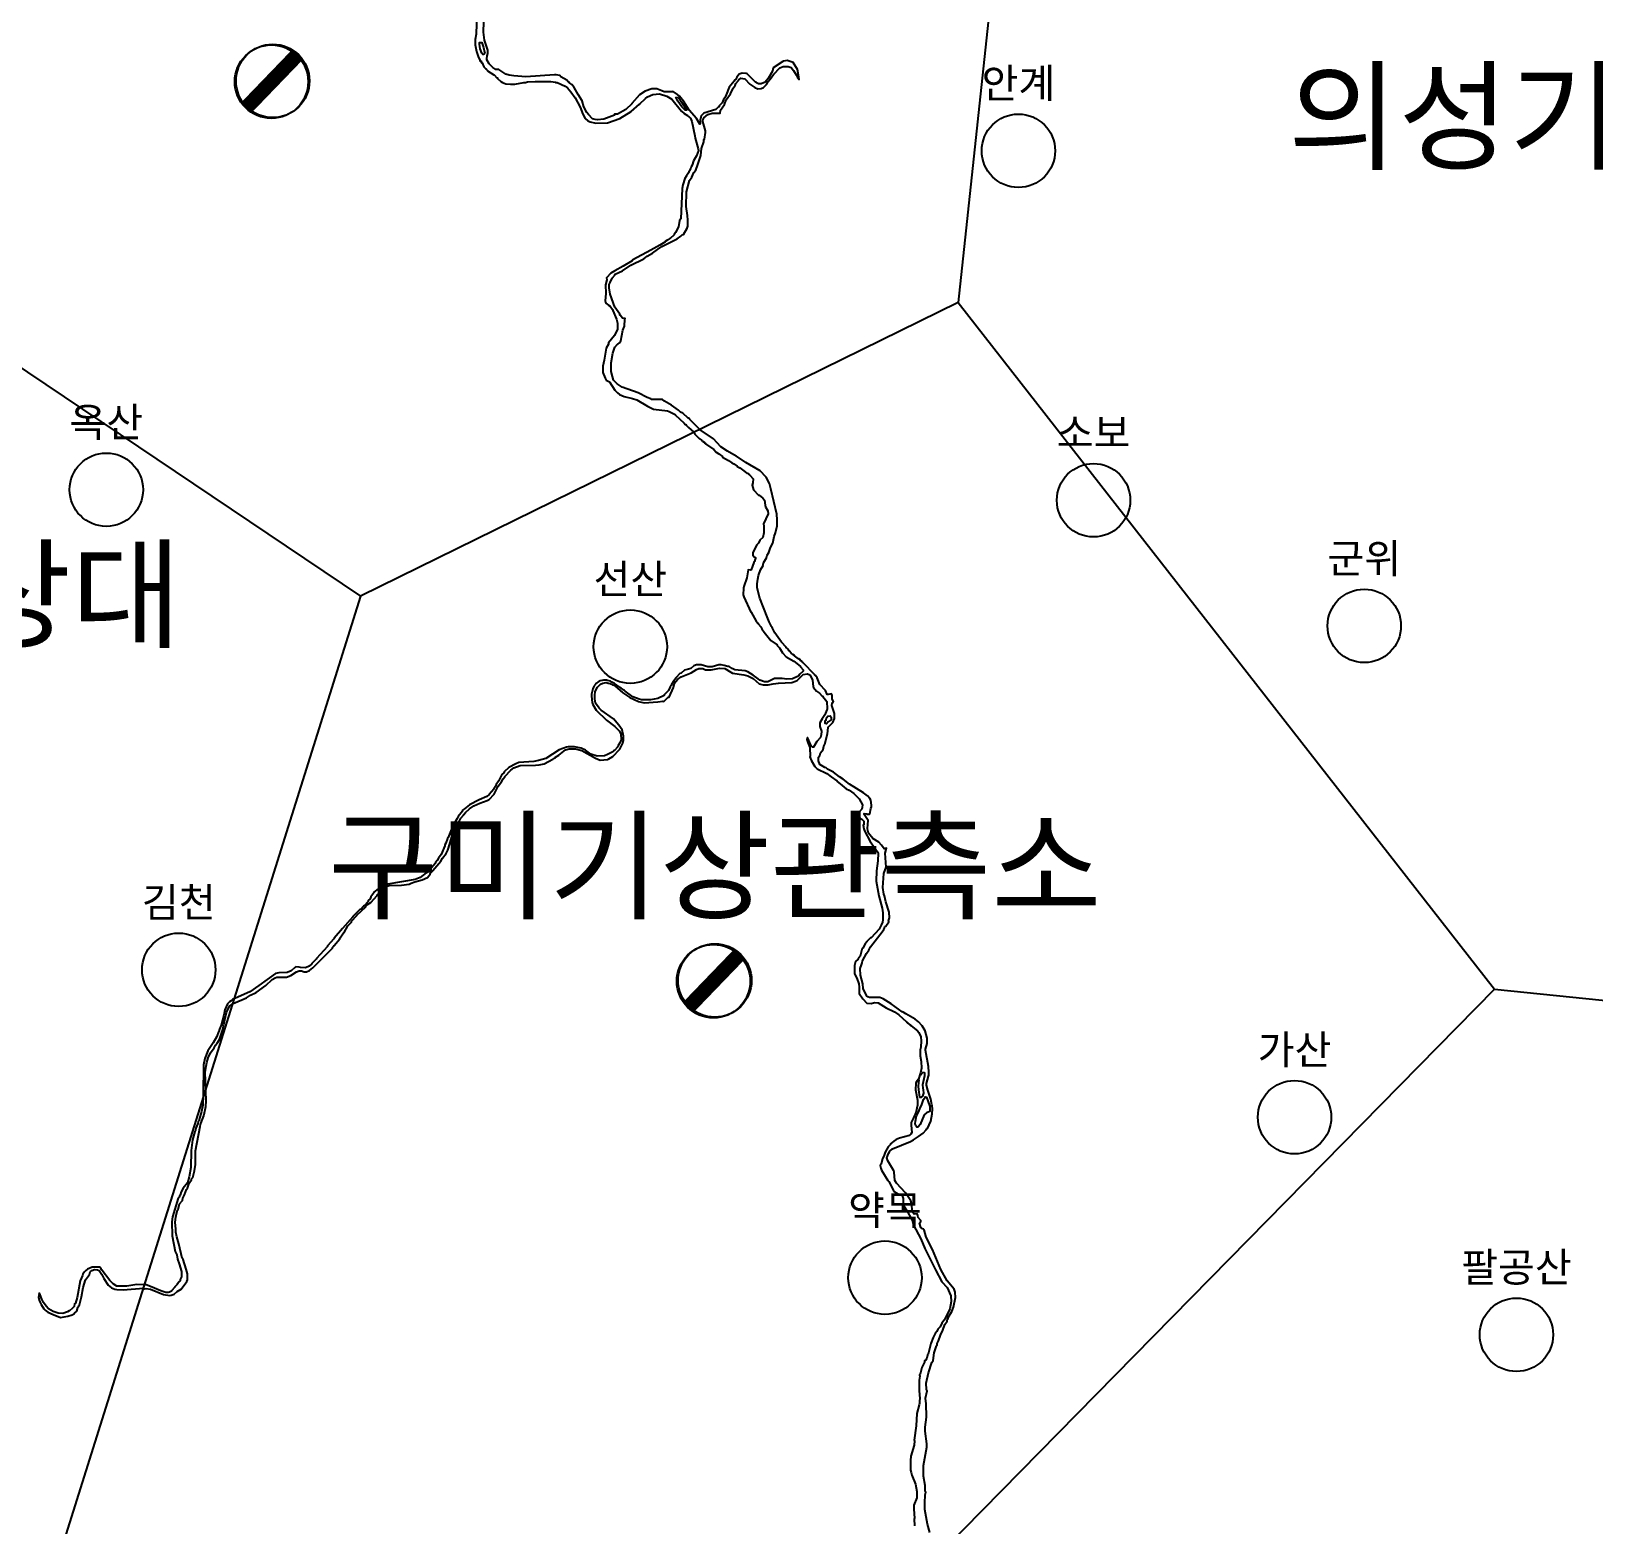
# Model space of a CAD drawing. Header units: millimetres. Extents: x -19392 to 580976, y -49129 to 736091.
# Drawn here: x 295322 to 348529, y 274821 to 325689 of the extents above; entities that cross this region are included whole.
import ezdxf
from ezdxf.enums import TextEntityAlignment as Align

# ---------------------------------------------------------------- set-up
doc = ezdxf.new("R2010")
doc.units = ezdxf.units.MM
for name, color, linetype in [('AWS', 4, 'Continuous'), ('AWS명', 2, 'Continuous'), ('EL', 2, 'Continuous'), ('MAIN-RIVER', 5, 'Continuous'), ('Point', 1, 'Continuous'), ('관측소명', 3, 'Continuous'), ('기상청', 1, 'Continuous'), ('티센', 6, 'Continuous')]:
    doc.layers.add(name, color=color, linetype=linetype)
doc.styles.get("Standard").update_dxf_attribs({"font": ''})
doc.styles.get('Standard').set_extended_font_data('Gulim')

# ---------------------------------------------------------------- blocks, each defined once
blk = doc.blocks.new('관측소(기상청)')
at = {"layer": '기상청', "const_width": 500}
blk.add_lwpolyline([(821, 874), (-914, -926)], dxfattribs=at)
at = {"layer": '기상청'}
blk.add_circle((-46, -26), 1250, dxfattribs=at)

msp = doc.modelspace()

# ---------------------------------------------------------------- linework, layer by layer
at = {"layer": 'AWS'}
for centre in [(328937, 321617), (297878, 310074), (331495, 309714), (340715, 305435), (315723, 304728), (300344, 293722), (338340, 288702), (324393, 283236), (345897, 281293)]:
    msp.add_circle(centre, 1250, dxfattribs=at)
at = {"layer": 'MAIN-RIVER'}
msp.add_line((317270, 323440), (317360, 323430), dxfattribs=at)
at = {"layer": 'MAIN-RIVER', "color": 5}
for points in [[(310500, 326290), (310470, 325590), (310440, 325410), (310440, 325230), (310480, 325000), (310550, 324800), (310610, 324690), (310600, 324680), (310640, 324670), (310650, 324650), (310640, 324630), (310660, 324620), (310670, 324600), (310680, 324610), (310730, 324480), (310790, 324420), (310810, 324410), (310810, 324400), (310860, 324350), (310860, 324350), (310860, 324340), (311070, 324200), (311080, 324200), (311180, 324100), (311200, 324100), (311200, 324080), (311310, 323980), (311370, 323940), (311480, 323900), (311640, 323890), (311790, 323890), (312100, 323940), (312150, 323940), (312220, 323970), (312480, 323980), (313010, 323980), (313170, 323950), (313170, 323940), (313230, 323940), (313500, 323820), (313580, 323760), (313700, 323630), (313840, 323420), (314010, 323100), (314100, 322870), (314180, 322720), (314270, 322640), (314350, 322600), (314550, 322560), (314950, 322570), (315370, 322720), (315370, 322720), (315750, 322950), (316030, 323200), (316050, 323200), (316050, 323220), (316240, 323400), (316310, 323450), (316490, 323540), (316710, 323560), (316960, 323480), (317130, 323380), (317460, 322970), (317550, 322890), (317670, 322820), (317700, 322790), (317710, 322790), (317770, 322730), (317820, 322610), (317920, 322130), (317930, 322050), (318030, 321680), (318040, 321630), (317980, 321450), (317870, 321270), (317830, 321130), (317790, 321070), (317780, 321030), (317740, 320950), (317730, 320930), (317700, 320870), (317640, 320770), (317580, 320670), (317580, 320670), (317510, 320460), (317490, 320330), (317440, 319300), (317400, 319240), (317360, 319030), (317260, 318840), (317210, 318770), (317210, 318760), (317080, 318630), (317070, 318630), (317000, 318580), (316910, 318530), (316900, 318510), (316730, 318400), (316420, 318230), (315810, 317900), (315780, 317870), (315480, 317690), (315190, 317530), (315060, 317450), (314910, 317290), (314920, 317220), (314880, 317050), (314890, 316760), (314870, 316510), (314880, 316460), (314890, 316430), (314980, 316360), (315040, 316330), (315120, 316210), (315130, 316180), (315130, 316180), (315250, 315880), (315280, 315750), (315290, 315620), (315280, 315540), (315180, 315330), (314980, 315080), (314980, 315030), (314900, 314890), (314830, 314490), (314790, 314280), (314790, 314070), (314860, 313870), (314900, 313810), (315010, 313750), (315200, 313470), (315290, 313370), (315350, 313320), (315510, 313250), (315800, 313180), (315940, 313140), (316310, 312920), (316510, 312820), (316990, 312760), (317050, 312740), (317250, 312630), (317250, 312620), (317560, 312340), (317590, 312300), (317610, 312300), (317620, 312270), (317700, 312190), (317700, 312190), (317880, 312030), (317920, 311970), (318070, 311820), (318080, 311820), (318100, 311790), (318130, 311770), (318150, 311770), (318180, 311730), (318240, 311690), (318250, 311670), (318280, 311660), (318280, 311640), (318560, 311440), (318650, 311350), (318740, 311300), (318860, 311200), (318860, 311180), (319060, 311070), (319180, 310990), (319250, 310960), (319360, 310880), (319360, 310860), (319450, 310820), (319630, 310680), (319660, 310670), (319690, 310640), (319710, 310640), (319750, 310620), (319760, 310590), (319790, 310570), (319900, 310440), (319900, 310440), (319890, 310310), (319870, 310230), (319890, 310150), (319920, 310070), (320090, 309890), (320110, 309890), (320230, 309790), (320290, 309720), (320310, 309550), (320320, 309490), (320400, 309360), (320420, 309250), (320260, 308910), (320270, 308830), (320270, 308610), (320230, 308450), (320130, 308350), (320090, 308250), (320030, 308200), (319890, 307940), (319890, 307840), (319940, 307790), (319990, 307770), (319990, 307730), (319970, 307710), (319950, 307630), (319930, 307600), (319840, 307350), (319830, 307330), (319740, 307350), (319730, 307340), (319730, 307340), (319690, 307070), (319590, 306780), (319580, 306720), (319570, 306490), (319590, 306420), (319830, 305900), (319840, 305900), (320010, 305600), (320060, 305530), (320080, 305530), (320080, 305510), (320170, 305400), (320200, 305340), (320280, 305220), (320510, 304940), (320720, 304790), (320720, 304770), (320800, 304690), (320900, 304520), (321030, 304380), (321290, 304230), (321500, 304060), (321510, 304060), (321520, 304040), (321610, 303940), (321610, 303890), (321480, 303780), (321470, 303780), (321460, 303750), (321410, 303710), (321250, 303630), (321250, 303630), (321050, 303620), (320890, 303640), (320630, 303640), (320400, 303530), (320290, 303530), (320130, 303590), (320070, 303630), (319900, 303760), (319720, 303870), (319630, 303900), (319280, 303940), (319190, 303980), (319090, 304050), (319040, 304050), (318920, 304090), (318820, 304110), (318740, 304110), (318510, 304040), (318360, 304040), (318130, 304110), (317980, 304110), (317890, 304080), (317780, 303990), (317700, 303960), (317570, 303930), (317450, 303830), (317410, 303810), (317280, 303680), (317280, 303670), (317200, 303570), (317120, 303440), (317120, 303440), (317110, 303400), (317080, 303360), (317020, 303240), (316880, 303090), (316880, 303070), (316660, 302960), (316410, 302920), (316100, 302920), (316020, 302940), (315810, 303020), (315550, 303210), (315520, 303240), (315450, 303270), (315450, 303280), (315410, 303310), (315370, 303340), (315330, 303370), (315300, 303390), (315260, 303420), (315220, 303450), (315180, 303470), (315140, 303500), (315090, 303520), (315050, 303550), (315000, 303560), (314950, 303580), (314910, 303590), (314860, 303590), (314810, 303590), (314760, 303580), (314750, 303580), (314750, 303580), (314700, 303570), (314660, 303550), (314610, 303520), (314580, 303490), (314560, 303470), (314520, 303430), (314490, 303390), (314470, 303350), (314440, 303290), (314400, 303110), (314400, 303040), (314420, 302830), (314450, 302760), (314560, 302560), (314910, 302230), (315200, 302010), (315340, 301860), (315400, 301760), (315410, 301560), (315370, 301450), (315310, 301360), (315310, 301340), (315280, 301310), (315280, 301300), (315180, 301190), (315160, 301190), (315160, 301180), (315130, 301150), (314950, 301050), (314840, 301010), (314590, 301000), (314590, 301000), (314380, 301070), (314200, 301200), (314050, 301270), (313820, 301320), (313610, 301320), (313550, 301310), (313300, 301220), (312850, 300920), (312590, 300850), (312440, 300820), (311920, 300780), (311820, 300740), (311580, 300610), (311430, 300470), (311420, 300430), (311350, 300370), (311230, 300150), (311150, 300030), (311120, 299950), (311070, 299890), (311070, 299880), (310910, 299690), (310840, 299630), (310580, 299510), (310250, 299340), (310070, 299210), (310010, 299160), (310010, 299130), (309860, 298940), (309830, 298870), (309680, 298630), (309680, 298630), (309520, 298230), (309500, 298200), (309440, 298040), (309410, 297980), (309400, 297940), (309280, 297650), (309190, 297530), (309150, 297450), (309090, 297380), (309090, 297350), (308810, 297040), (308770, 297030), (308560, 296870), (308390, 296800), (307460, 296640), (307260, 296550), (307130, 296480), (306990, 296370), (306990, 296340), (306880, 296210), (306860, 296140), (306800, 296080), (306800, 296050), (306660, 295900), (306640, 295890), (306630, 295870), (306560, 295790), (306510, 295780), (306270, 295540), (306270, 295530), (305920, 295130), (305920, 295130), (305640, 294800), (305630, 294780), (305410, 294540), (305410, 294520), (305030, 294110), (305020, 294090), (304880, 293940), (304880, 293930), (304790, 293850), (304660, 293790), (304490, 293800), (304440, 293810), (304330, 293820), (304300, 293800), (304170, 293690), (304040, 293630), (303750, 293620), (303640, 293600), (303070, 293190), (302770, 292970), (302180, 292710), (302130, 292660), (302070, 292630), (302020, 292580), (302000, 292560), (301910, 292360), (301880, 292180), (301790, 291840), (301730, 291700), (301710, 291620), (301700, 291610), (301700, 291610), (301640, 291450), (301520, 291230), (301340, 290960), (301230, 290700), (301190, 290490), (301180, 289450), (301160, 289110), (301120, 288900), (301040, 288620), (301040, 288590), (301010, 288560), (301000, 288490), (300930, 288330), (300910, 288260), (300890, 288220), (300810, 287930), (300770, 287570), (300760, 286990), (300700, 286670), (300640, 286470), (300500, 286280), (300430, 286160), (300390, 286050), (300370, 286010), (300360, 285980), (300330, 285950), (300130, 285310), (300110, 285140), (300120, 284660), (300220, 284130), (300280, 284020), (300280, 284020), (300300, 283870), (300360, 283710), (300440, 283450), (300440, 283260), (300390, 283170), (300390, 283130), (300360, 283110), (300360, 283090), (300290, 283020), (300290, 283000), (300210, 282920), (300210, 282910), (300100, 282790), (300100, 282780), (300030, 282740), (299990, 282730), (299910, 282730), (299730, 282790), (299380, 282940), (299230, 282990), (298920, 283000), (298580, 282950), (298240, 282950), (298110, 283030), (298000, 283140), (297740, 283480), (297740, 283490), (297710, 283500), (297700, 283540), (297660, 283600), (297400, 283600), (297400, 283600), (297240, 283530), (297180, 283480), (297140, 283430), (297080, 283360), (297070, 283310), (297030, 283230), (296990, 283130), (296880, 282560), (296830, 282370), (296800, 282350), (296780, 282260), (296730, 282200), (296630, 282110), (296610, 282110), (296560, 282070), (296400, 282020), (296240, 282030), (296070, 282080), (295910, 282180), (295830, 282270), (295740, 282390), (295680, 282500), (295630, 282650), (295590, 282710), (295580, 282640), (295570, 282570), (295590, 282470), (295610, 282410), (295660, 282320), (295750, 282180), (295800, 282130), (295800, 282130), (295890, 282060), (296070, 281980), (296320, 281880), (296570, 281920), (296720, 281970), (296800, 282020), (296800, 282030), (296870, 282100), (296910, 282220), (296930, 282240), (296940, 282280), (296960, 282310), (297030, 282580), (297090, 282900), (297170, 283160), (297300, 283340), (297330, 283430), (297380, 283480), (297480, 283510), (297580, 283500), (297630, 283480), (297720, 283350), (297790, 283210), (297940, 282980), (298050, 282890), (298170, 282840), (298240, 282830), (298460, 282820), (298590, 282830), (299010, 282870), (299110, 282880), (299110, 282880), (299190, 282860), (299230, 282870), (299380, 282840), (299820, 282660), (300040, 282630), (300090, 282640), (300190, 282670), (300290, 282770), (300430, 282850), (300620, 283110), (300640, 283160), (300640, 283370), (300600, 283530), (300490, 283850), (300460, 283900), (300350, 284390), (300280, 284630), (300250, 284790), (300240, 284890), (300220, 285130), (300240, 285300), (300260, 285350), (300300, 285550), (300320, 285560), (300370, 285750), (300470, 285860), (300480, 285940), (300540, 286060), (300610, 286240), (300640, 286280), (300700, 286450), (300700, 286450), (300780, 286570), (300780, 286600), (300820, 286650), (300880, 286870), (300910, 287090), (300920, 287560), (301070, 288390), (301090, 288450), (301130, 288580), (301200, 288750), (301200, 288780), (301210, 288790), (301270, 289070), (301280, 289260), (301250, 290250), (301300, 290560), (301350, 290720), (301430, 290900), (301550, 291070), (301600, 291150), (301650, 291220), (301730, 291350), (301850, 291690), (301880, 291870), (301890, 291900), (301910, 292020), (301970, 292270), (302070, 292480), (302200, 292580), (302650, 292770), (302790, 292860), (302790, 292860), (302980, 292950), (303310, 293190), (303530, 293390), (303630, 293450), (303690, 293470), (304010, 293470), (304160, 293530), (304360, 293650), (304440, 293690), (304520, 293690), (304620, 293650), (304700, 293650), (304800, 293700), (304910, 293790), (305580, 294460), (305580, 294480), (305620, 294520), (305620, 294530), (305630, 294530), (305640, 294550), (305830, 294780), (305840, 294810), (305950, 294980), (305980, 294990), (306100, 295220), (306230, 295350), (306230, 295380), (306410, 295570), (306410, 295580), (306710, 295870), (306720, 295910), (306720, 295910), (306880, 296020), (307100, 296250), (307100, 296280), (307190, 296370), (307230, 296430), (307310, 296520), (307510, 296590), (307930, 296600), (308190, 296640), (308260, 296670), (308380, 296720), (308630, 296790), (308810, 296870), (308910, 296980), (308910, 297000), (309000, 297090), (309000, 297110), (309270, 297420), (309330, 297530), (309450, 297680), (309510, 297800), (309530, 297870), (309640, 298250), (309690, 298390), (309690, 298410), (309840, 298730), (309900, 298800), (309950, 298890), (310040, 298990), (310040, 299000), (310110, 299080), (310110, 299080), (310240, 299210), (310390, 299310), (310600, 299400), (310850, 299490), (310920, 299520), (311080, 299700), (311220, 299980), (311330, 300130), (311390, 300230), (311450, 300300), (311450, 300310), (311650, 300520), (311750, 300600), (311970, 300680), (312490, 300690), (312620, 300700), (312790, 300740), (313080, 300900), (313110, 300920), (313160, 300940), (313170, 300970), (313290, 301030), (313520, 301210), (313640, 301250), (313860, 301250), (314070, 301190), (314540, 300930), (314690, 300860), (314940, 300880), (314990, 300910), (315130, 300990), (315130, 300990), (315370, 301240), (315470, 301440), (315490, 301540), (315490, 301680), (315440, 301890), (315330, 302060), (315150, 302270), (314730, 302570), (314660, 302630), (314540, 302800), (314510, 302950), (314510, 303070), (314530, 303200), (314600, 303350), (314710, 303450), (314790, 303490), (314900, 303510), (314970, 303490), (314980, 303490), (315030, 303470), (315080, 303450), (315120, 303430), (315160, 303420), (315200, 303390), (315470, 303160), (315540, 303110), (315710, 303000), (316000, 302860), (316190, 302820), (316660, 302850), (316830, 302870), (316830, 302870), (316860, 302860), (317010, 303010), (317040, 303010), (317190, 303340), (317230, 303490), (317330, 303610), (317450, 303700), (317790, 303840), (317890, 303890), (317980, 303950), (318060, 303980), (318190, 303980), (318280, 303940), (318470, 303940), (318760, 304000), (318940, 303990), (319140, 303860), (319200, 303830), (319590, 303770), (319720, 303740), (319900, 303640), (320110, 303460), (320240, 303430), (320420, 303430), (320590, 303460), (320770, 303490), (321220, 303510), (321350, 303550), (321400, 303580), (321610, 303780), (321750, 303800), (321750, 303800), (321830, 303770), (321930, 303600), (321950, 303360), (321960, 303340), (322060, 303210), (322160, 303150), (322260, 303040), (322280, 303040), (322280, 303030), (322410, 302860), (322430, 302610), (322420, 302590), (322410, 302580), (322350, 302410), (322250, 302270), (322170, 302130), (322180, 302010), (322230, 301850), (322220, 301720), (322200, 301640), (322070, 301500), (321960, 301300), (321930, 301300), (321880, 301350), (321760, 301630), (321730, 301570), (321770, 301460), (321840, 301290), (321850, 300990), (321840, 300980), (321890, 300840), (321890, 300840), (322000, 300650), (322080, 300570), (322410, 300410), (322560, 300290), (322750, 300160), (322760, 300140), (322870, 300060), (323070, 299890), (323170, 299840), (323330, 299730), (323510, 299550), (323630, 299340), (323620, 299250), (323600, 299190), (323490, 299070), (323490, 298990), (323540, 298890), (323600, 298850), (323670, 298780), (323670, 298660), (323650, 298650), (323670, 298520), (323700, 298450), (323890, 298090), (324140, 297740), (324160, 297690), (324150, 297430), (324100, 297090), (324090, 296740), (324180, 296240), (324300, 295820), (324300, 295820), (324320, 295660), (324320, 295420), (324310, 295350), (324260, 295240), (324190, 295110), (323920, 294810), (323900, 294810), (323780, 294690), (323780, 294670), (323720, 294610), (323640, 294460), (323600, 294410), (323550, 294190), (323480, 294100), (323480, 294090), (323390, 294000), (323350, 293870), (323350, 293670), (323350, 293590), (323430, 293440), (323500, 293240), (323510, 293130), (323520, 292920), (323640, 292730), (323780, 292590), (323920, 292580), (324040, 292610), (324160, 292600), (324430, 292430), (324720, 292290), (324870, 292190), (324870, 292190), (325130, 291950), (325150, 291940), (325170, 291910), (325240, 291850), (325260, 291850), (325280, 291810), (325500, 291640), (325550, 291590), (325620, 291440), (325630, 291300), (325620, 291090), (325590, 291000), (325590, 290790), (325630, 290600), (325640, 290370), (325600, 290210), (325530, 290000), (325450, 289890), (325440, 289860), (325430, 289630), (325500, 289280), (325500, 289110), (325440, 288850), (325430, 288840), (325420, 288800), (325380, 288710), (325370, 288680), (325290, 288520), (325280, 288430), (325300, 288310), (325310, 288180), (325310, 288180), (325270, 288120), (325230, 288080), (324890, 287990), (324770, 287940), (324700, 287890), (324580, 287790), (324580, 287770), (324500, 287690), (324400, 287510), (324350, 287370), (324310, 287300), (324260, 287100), (324230, 287060), (324250, 286970), (324280, 286900), (324490, 286550), (324520, 286510), (324680, 286210), (324720, 286160), (324830, 286090), (324970, 286050), (324980, 286030), (325010, 285930), (325010, 285720), (325130, 285540), (325320, 285190), (325370, 285020), (325620, 284560), (325750, 284230), (326110, 283500), (326330, 283100), (326330, 283100), (326510, 282900), (326640, 282620), (326650, 282430), (326600, 282180), (326480, 281910), (326430, 281840), (326410, 281790), (326330, 281690), (326270, 281560), (326190, 281480), (326160, 281400), (326100, 281340), (326050, 281220), (326030, 281200), (325950, 281000), (325860, 280630), (325840, 280600), (325820, 280500), (325770, 280420), (325740, 280400), (325740, 280360), (325650, 280180), (325590, 279950), (325570, 279920), (325580, 279880), (325560, 279740), (325560, 279380), (325579, 279120), (325574, 279046), (325564, 278959), (325558, 278903), (325475, 278608), (325451, 278188), (325390, 277697), (325396, 277682), (325392, 277531), (325273, 277161), (325257, 277008), (325267, 276680), (325281, 276605), (325308, 276506), (325432, 276201), (325479, 275951), (325476, 275738), (325371, 275486), (325381, 275407), (325376, 275357), (325397, 275045), (325391, 275027), (325403, 274788)], [(325921, 274557), (325845, 274845), (325751, 275344), (325751, 275344), (325745, 275563), (325763, 275838), (325782, 275927), (325763, 275976), (325757, 276163), (325709, 276474), (325703, 276836), (325824, 277469), (325823, 277575), (325760, 278012), (325758, 278149), (325803, 278488), (325795, 278956), (325795, 278956), (325795, 278956), (325781, 279035), (325781, 279035), (325770, 279132), (325830, 279380), (325810, 279430), (325800, 279640), (325870, 279990), (325990, 280350), (326030, 280420), (326070, 280680), (326150, 280920), (326170, 280940), (326170, 281000), (326220, 281080), (326280, 281280), (326360, 281450), (326430, 281640), (326510, 281760), (326520, 281830), (326540, 281840), (326550, 281880), (326670, 282080), (326730, 282230), (326800, 282560), (326780, 282740), (326750, 282840), (326510, 283130), (326290, 283510), (326010, 284200), (325800, 284620), (325730, 284870), (325710, 284890), (325640, 284910), (325640, 284910), (325610, 284950), (325570, 285090), (325620, 285150), (325620, 285180), (325520, 285290), (325510, 285350), (325490, 285410), (325390, 285400), (325350, 285440), (325320, 285530), (325310, 285730), (325270, 285850), (325090, 286130), (324790, 286450), (324730, 286550), (324710, 286830), (324700, 286870), (324490, 287220), (324460, 287320), (324510, 287470), (324550, 287520), (324560, 287540), (324650, 287620), (325260, 287870), (325360, 287930), (325530, 288040), (325690, 288160), (325800, 288270), (325800, 288280), (325840, 288320), (325960, 288570), (325960, 288570), (326000, 288820), (326010, 288990), (326000, 289090), (325990, 289120), (325950, 289320), (325850, 289620), (325810, 289790), (325810, 289850), (325870, 290100), (325890, 290130), (325890, 290240), (325880, 290430), (325770, 290980), (325770, 291020), (325830, 291210), (325830, 291390), (325760, 291640), (325660, 291810), (325540, 291950), (325420, 292040), (325100, 292220), (325010, 292280), (324980, 292290), (324600, 292560), (324330, 292730), (324220, 292780), (323870, 292780), (323810, 292800), (323780, 292830), (323650, 293090), (323640, 293250), (323640, 293250), (323560, 293540), (323550, 293770), (323590, 293890), (323620, 293960), (323630, 294030), (323760, 294280), (323840, 294390), (323900, 294510), (324300, 295020), (324350, 295100), (324350, 295120), (324380, 295150), (324390, 295200), (324420, 295210), (324530, 295360), (324530, 295370), (324510, 295390), (324550, 295490), (324540, 295690), (324420, 296040), (324380, 296240), (324360, 296300), (324320, 296530), (324350, 297000), (324430, 297220), (324400, 297700), (324450, 297860), (324370, 297840), (324280, 297970), (324180, 298070), (323980, 298200), (323980, 298200), (323830, 298380), (323810, 298470), (323800, 298540), (323820, 298810), (323690, 299010), (323690, 299050), (323770, 299030), (323780, 299020), (323870, 299020), (323880, 299030), (323910, 299220), (323940, 299270), (323940, 299330), (323910, 299500), (323880, 299560), (323800, 299650), (323660, 299750), (323190, 300040), (322970, 300210), (322850, 300290), (322640, 300450), (322440, 300560), (322390, 300600), (322340, 300610), (322180, 300720), (322130, 300840), (322130, 300960), (322170, 301020), (322200, 301110), (322290, 301230), (322310, 301340), (322310, 301340), (322350, 301410), (322440, 301760), (322460, 301980), (322470, 302000), (322620, 302150), (322680, 302280), (322670, 302450), (322580, 302720), (322590, 302800), (322600, 302820), (322620, 302820), (322640, 302860), (322590, 302940), (322590, 303060), (322570, 303120), (322460, 303100), (322430, 303100), (322370, 303240), (322180, 303440), (322080, 303670), (322030, 303750), (322020, 303750), (322000, 303770), (321610, 304180), (321580, 304190), (321550, 304230), (321520, 304250), (321520, 304260), (321500, 304290), (321480, 304290), (321470, 304310), (321470, 304310), (321450, 304310), (321310, 304420), (321310, 304430), (321260, 304460), (321200, 304510), (321140, 304580), (321120, 304590), (321120, 304600), (321070, 304650), (321050, 304680), (321030, 304690), (321030, 304710), (320870, 304880), (320640, 305200), (320560, 305360), (320550, 305390), (320530, 305420), (320450, 305570), (320380, 305740), (320130, 306380), (320040, 306730), (320040, 306870), (320060, 307030), (320090, 307150), (320160, 307340), (320240, 307490), (320240, 307540), (320260, 307580), (320360, 307750), (320380, 307840), (320440, 307930), (320440, 307930), (320490, 308110), (320570, 308250), (320620, 308480), (320660, 308600), (320720, 308840), (320720, 309050), (320710, 309240), (320510, 310100), (320460, 310280), (320350, 310500), (320140, 310720), (319650, 311000), (319340, 311220), (319330, 311220), (319030, 311390), (319000, 311420), (319030, 311390), (318800, 311540), (318550, 311810), (318100, 312110), (317840, 312380), (317750, 312460), (317710, 312510), (317690, 312510), (317510, 312680), (317430, 312720), (317360, 312780), (317120, 312950), (316890, 313090), (316820, 313150), (316560, 313150), (316560, 313150), (316460, 313150), (316420, 313170), (316300, 313220), (315990, 313370), (315440, 313570), (315270, 313680), (315150, 313810), (315110, 313930), (315070, 314100), (315070, 314400), (315130, 314730), (315200, 314930), (315290, 315030), (315300, 315030), (315350, 315080), (315400, 315150), (315470, 315510), (315520, 315640), (315540, 315880), (315550, 315900), (315460, 315920), (315380, 316020), (315370, 316020), (315360, 316050), (315190, 316290), (315040, 316730), (315000, 316950), (315000, 317060), (315030, 317130), (315100, 317280), (315200, 317380), (315200, 317380), (315210, 317420), (315460, 317530), (315740, 317720), (316180, 317940), (316300, 318030), (316480, 318130), (316650, 318260), (316800, 318360), (317320, 318620), (317440, 318710), (317490, 318760), (317530, 318770), (317660, 318980), (317680, 319050), (317680, 319250), (317670, 319410), (317620, 319720), (317630, 320220), (317740, 320610), (317820, 320720), (317880, 320880), (317950, 320960), (318020, 321150), (318120, 321460), (318150, 321690), (318230, 321920), (318230, 322000), (318250, 322010), (318280, 322240), (318280, 322300), (318190, 322610), (318190, 322610), (318200, 322710), (318220, 322740), (318360, 322850), (318510, 322900), (318780, 322900), (318790, 323000), (318930, 323190), (318990, 323350), (319130, 323560), (319220, 323750), (319290, 323840), (319320, 323910), (319410, 324010), (319420, 324030), (319480, 324090), (319620, 324070), (319790, 323890), (319960, 323770), (320060, 323730), (320180, 323740), (320260, 323770), (320360, 323880), (320420, 323980), (320530, 324110), (320530, 324120), (320610, 324230), (320810, 324440), (320930, 324490), (321100, 324490), (321200, 324450), (321280, 324350), (321280, 324350), (321370, 324210), (321410, 324110), (321470, 324050), (321460, 324130), (321410, 324390), (321270, 324630), (321060, 324690), (320940, 324670), (320910, 324660), (320590, 324440), (320560, 324330), (320420, 324080), (320310, 323960), (320180, 323900), (320090, 323900), (320020, 323930), (320020, 323940), (319990, 323960), (319910, 324030), (319700, 324240), (319670, 324250), (319530, 324260), (319430, 324230), (319350, 324130), (319320, 324060), (319270, 324020), (319260, 323990), (319090, 323790), (318990, 323520), (318940, 323420), (318890, 323360), (318890, 323360), (318850, 323250), (318750, 323150), (318750, 323120), (318730, 323120), (318630, 323020), (318220, 322900), (318130, 322810), (318120, 322760), (318100, 322660), (318100, 322560), (318090, 322520), (317970, 322720), (317730, 323000), (317530, 323310), (317400, 323480), (317330, 323540), (317180, 323640), (317160, 323630), (316870, 323620), (316790, 323660), (316630, 323730), (316450, 323730), (316230, 323650), (316040, 323520), (315770, 323230), (315770, 323220), (315570, 323020), (315290, 322870), (315210, 322860), (315180, 322870), (315180, 322830), (315180, 322830), (314820, 322690), (314600, 322670), (314530, 322680), (314430, 322710), (314300, 322850), (314240, 322920), (314140, 323120), (314080, 323320), (313950, 323540), (313810, 323770), (313730, 323870), (313660, 323920), (313650, 323940), (313630, 323940), (313630, 323960), (313610, 323970), (313560, 324020), (313350, 324140), (313320, 324180), (313200, 324210), (313140, 324210), (312160, 324140), (311760, 324170), (311600, 324190), (311480, 324230), (311250, 324390), (311140, 324390), (311040, 324450), (310920, 324580), (310840, 324710), (310840, 324750), (310840, 324750), (310850, 324850), (310870, 324930), (310870, 325040), (310760, 325380), (310720, 325660), (310740, 326360)]]:
    msp.add_lwpolyline(points, dxfattribs=at)
at = {"layer": 'MAIN-RIVER'}
for points in [[(310610, 325090), (310590, 325250), (310590, 325300), (310660, 325300), (310720, 325130), (310760, 324980), (310770, 324940), (310750, 324910), (310720, 324900), (310700, 324900), (310670, 324940), (310610, 325090), (310610, 325090)], [(317360, 323430), (317630, 323020), (317630, 323000), (317590, 323000), (317480, 323110), (317340, 323310), (317270, 323440), (317270, 323440)], [(322390, 302240), (322400, 302300), (322450, 302360), (322530, 302370), (322560, 302330), (322560, 302240), (322460, 302170), (322400, 302100), (322360, 302110), (322360, 302200), (322390, 302230), (322390, 302240), (322390, 302240)], [(325550, 289980), (325530, 289870), (325520, 289760), (325530, 289630), (325570, 289390), (325580, 289380), (325640, 289380), (325680, 289420), (325720, 289520), (325710, 289630), (325690, 289680), (325680, 289820), (325750, 290120), (325750, 290200), (325730, 290210), (325680, 290220), (325670, 290210), (325630, 290170), (325620, 290150), (325620, 290150)], [(325540, 288870), (325580, 288990), (325650, 289130), (325700, 289310), (325760, 289390), (325760, 289400), (325810, 289390), (325920, 289070), (325920, 288900), (325810, 288850), (325730, 288780), (325590, 288450), (325540, 288390), (325510, 288360), (325480, 288360), (325440, 288410), (325430, 288450), (325420, 288480), (325430, 288570), (325470, 288750), (325540, 288870), (325540, 288870)]]:
    msp.add_lwpolyline(points, dxfattribs=at)
at = {"layer": '기상청'}
for centre in [(303546, 323997), (318600, 293360)]:
    msp.add_circle(centre, 1250, dxfattribs=at)
at = {"layer": '티센'}
for points in [[(328564, 332159), (326884, 316448)], [(283190, 322153), (306533, 306448)], [(326884, 316448), (306533, 306448)], [(326884, 316448), (345144, 293067)], [(306533, 306448), (295461, 271167)], [(345144, 293067), (314140, 261499)], [(345144, 293067), (353481, 292211)]]:
    msp.add_lwpolyline(points, dxfattribs=at)

# ---------------------------------------------------------------- block references
at = {"layer": 'Point'}
for p in [(303546, 323997), (318600, 293360)]:
    msp.add_blockref('관측소(기상청)', p, dxfattribs=at)

# ---------------------------------------------------------------- texts
at = {"layer": 'AWS명'}
for s, p in [('안계', (328937, 323117)), ('옥산', (297878, 311574)), ('소보', (331495, 311214)), ('군위', (340715, 306935)), ('선산', (315723, 306228)), ('김천', (300344, 295222)), ('가산', (338340, 290202)), ('약목', (324393, 284736)), ('팔공산', (345897, 282793))]:
    msp.add_text(s, height=1000, dxfattribs=at).set_placement(p, align=Align.BOTTOM_CENTER)
at = {"layer": 'EL'}
for p in [(303546, 323996), (318600, 293359)]:
    msp.add_text('0.000', height=2.5, dxfattribs=at).set_placement(p, align=Align.TOP_CENTER)
at = {"layer": '관측소명'}
for s, p in [('의성기상관측소', (351290, 320391)), ('추풍령기상대', (289151, 304102)), ('구미기상관측소', (318600, 294860))]:
    msp.add_text(s, height=3000, dxfattribs=at).set_placement(p, align=Align.BOTTOM_CENTER)

doc.saveas('drawing.dxf')
